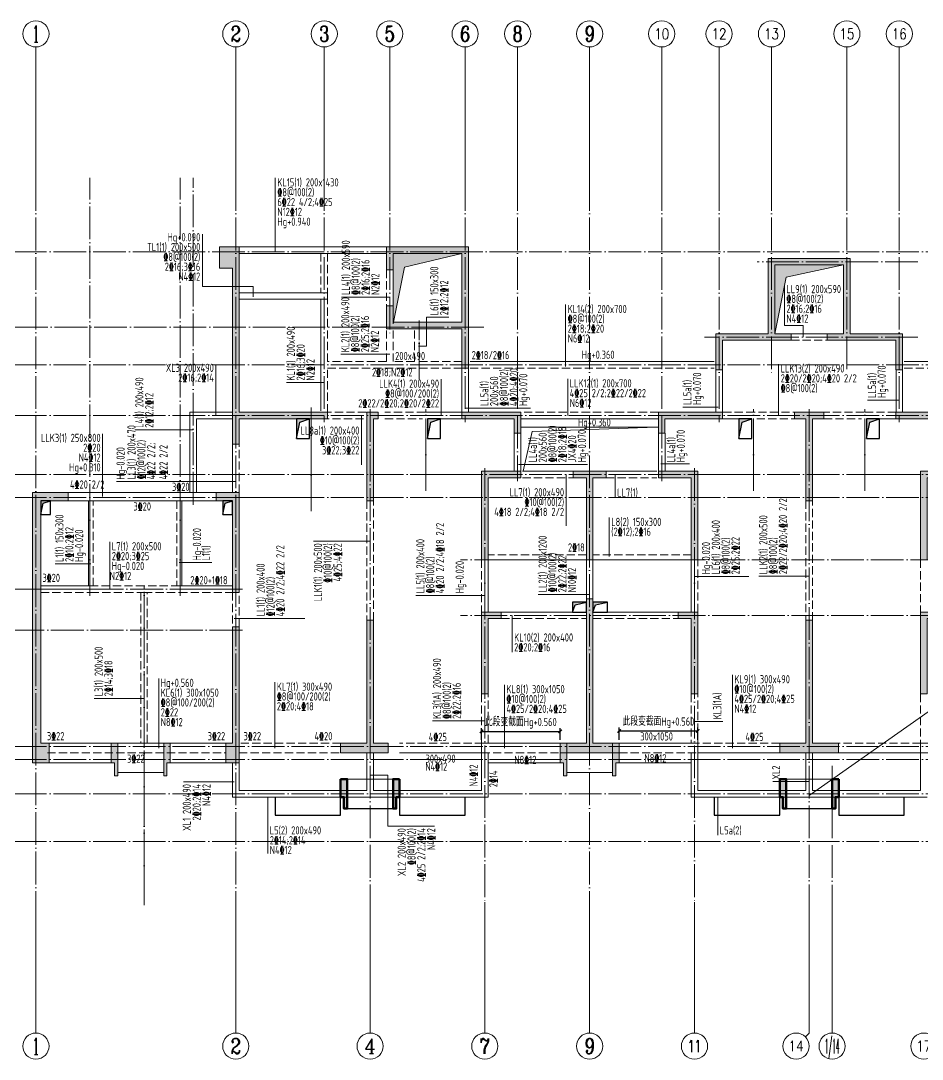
# Model space of a CAD drawing. Extents: x -129922 to 1190196, y -520662 to 139923.
# Drawn here: x 982609 to 1010121, y -324165 to -292457 of the extents above; entities that cross this region are included whole.
import ezdxf
from ezdxf.enums import TextEntityAlignment as Align

# ---------------------------------------------------------------- set-up
doc = ezdxf.new("R2010")
doc.units = 0
doc.header["$LTSCALE"] = 1000
doc.header["$MEASUREMENT"] = 0
doc.linetypes.add('DASH', pattern=[0.35, 0.25, -0.1])
doc.linetypes.add('DOTE', pattern=[2.42, 2, -0.2, 0.02, -0.2])
for name, color, linetype, lineweight in [('A-墙体', 140, 'Continuous', 50), ('A-大样-填充', 8, 'Continuous', 9), ('A-标注-轴号', 3, 'Continuous', 15), ('A-标注-轴号文字', 7, 'Continuous', 15), ('A-轴线-塔楼', 1, 'DOTE', 9), ('A-轴线-塔楼$J4-三层平面图-山2', 1, 'DOTE', 9), ('A-轴线-隔墙', 41, 'DOTE', 9), ('S-基础-DQ', 6, 'Continuous', 20), ('S-墙柱-HATCH', 251, 'Continuous', 9), ('S-墙柱-WALL', 6, 'Continuous', 20), ('S-大样-DIM', 3, 'Continuous', 20), ('S-大样-HATCH', 251, 'Continuous', 9), ('S-大样-实线', 2, 'Continuous', 20), ('S-板-BEAM', 4, 'DASH', 20), ('S-板-BEAM-CON', 2, 'Continuous', 20), ('S-板-文字', 7, 'Continuous', 20), ('S-板-板面填充', 251, 'Continuous', 20), ('S-板-模板线条', 140, 'Continuous', 20), ('S-板-洞口边线', 211, 'Continuous', 20), ('S-梁-垂直原位标注', 140, 'Continuous', 20), ('S-梁-垂直集中标注', 45, 'Continuous', 20), ('S-梁-水平原位标注', 21, 'Continuous', 20), ('S-梁-水平集中标注', 191, 'Continuous', 20)]:
    doc.layers.add(name, color=color, linetype=linetype, lineweight=lineweight)
doc.layers.add('HOLE', color=5, linetype='Continuous')
doc.layers.add('HOLE_HATCH', color=9, linetype='Continuous')
doc.styles.add('_TCH_AXIS', font='COMPLEX.shx', dxfattribs={"bigfont": 'hztxt.shx'})
doc.styles.add('COMPLEX', font='COMPLEX')
doc.styles.add('TSSD_Rein', font='tssdeng.shx', dxfattribs={"width": 0.7, "bigfont": 'hztxt.shx'})
doc.styles.add('TSSD_REIN_T3', font='tssdeng.shx', dxfattribs={"width": 0.7, "bigfont": 'hztxt.shx'})
doc.dimstyles.new('_TCH_ARCH&&100', dxfattribs={"dimtxt": 250, "dimasz": 100, "dimexe": 100, "dimexo": 100, "dimgap": 100, "dimtad": 1, "dimdec": 0, "dimzin": 0, "dimdsep": 46, "dimtxsty": 'TSSD_REIN_T3', "dimblk": 'ARCHTICK', "dimcen": 0.09, "dimclrt": 7, "dimazin": 2, "dimtfac": 1, "dimtdec": 0, "dimtix": 1, "dimtmove": 2, "dimatfit": 3, "dimfxl": 0, "dimtolj": 1, "dimtzin": 0, "dimarcsym": 0})

# ---------------------------------------------------------------- blocks, each defined once
blk = doc.blocks.new('20191023.11405152')
at = {"layer": 'S-大样-HATCH'}
h = blk.add_hatch(color=256, dxfattribs=at)
h.dxf.hatch_style = 1
h.paths.add_polyline_path([(-100, 0), (0, 0), (0, -400), (100, -400), (100, 600), (-100, 600)])
at = {"layer": 'S-大样-实线'}
blk.add_lwpolyline([(-100, 0), (0, 0), (0, -400), (100, -400), (100, 600), (-100, 600)], close=True, dxfattribs=at)
blk = doc.blocks.new('_ArchTick')
at = {"color": 0, "linetype": 'ByBlock', "const_width": 0.4}
blk.add_lwpolyline([(-0.5, -0.5), (0.5, 0.5)], dxfattribs=at)
blk = doc.blocks.new('*D508')
at = {"layer": 'Defpoints', "color": 0, "linetype": 'Continuous', "transparency": 16777216}
for p in [(999071, -314155), (996671, -314513), (999071, -314513)]:
    blk.add_point(p, dxfattribs=at)
at = {"layer": 'S-梁-水平集中标注', "color": 0, "linetype": 'Continuous', "lineweight": -2, "transparency": 16777216}
for p, q in [((996671, -314413), (996671, -314055)), ((996671, -314155), (999071, -314155)), ((999071, -314413), (999071, -314055))]:
    blk.add_line(p, q, dxfattribs=at)
at = {"layer": 'S-梁-水平集中标注', "color": 0, "linetype": 'Continuous', "lineweight": -2, "transparency": 16777216, "xscale": 100, "yscale": 100, "zscale": 100, "rotation": 180}
blk.add_blockref('_ArchTick', (996671, -314155), dxfattribs=at)
at = {"layer": 'S-梁-水平集中标注', "color": 0, "linetype": 'Continuous', "lineweight": -2, "transparency": 16777216, "xscale": 100, "yscale": 100, "zscale": 100}
blk.add_blockref('_ArchTick', (999071, -314155), dxfattribs=at)
at = {"layer": 'S-梁-水平集中标注', "color": 7, "linetype": 'Continuous', "transparency": 16777216, "insert": (997871, -313906), "char_height": 250, "attachment_point": 5, "style": 'TSSD_REIN_T3'}
blk.add_mtext('\\A1;此段变截面Hg+0.560', dxfattribs=at)
blk = doc.blocks.new('*D509')
at = {"layer": 'Defpoints', "color": 0, "linetype": 'Continuous', "transparency": 16777216}
for p in [(1003271, -314141), (1000871, -314513), (1003271, -314513)]:
    blk.add_point(p, dxfattribs=at)
at = {"layer": 'S-梁-水平集中标注', "color": 0, "linetype": 'Continuous', "lineweight": -2, "transparency": 16777216}
for p, q in [((1000871, -314413), (1000871, -314041)), ((1000871, -314141), (1003271, -314141)), ((1003271, -314413), (1003271, -314041))]:
    blk.add_line(p, q, dxfattribs=at)
at = {"layer": 'S-梁-水平集中标注', "color": 0, "linetype": 'Continuous', "lineweight": -2, "transparency": 16777216, "xscale": 100, "yscale": 100, "zscale": 100, "rotation": 180}
blk.add_blockref('_ArchTick', (1000871, -314141), dxfattribs=at)
at = {"layer": 'S-梁-水平集中标注', "color": 0, "linetype": 'Continuous', "lineweight": -2, "transparency": 16777216, "xscale": 100, "yscale": 100, "zscale": 100}
blk.add_blockref('_ArchTick', (1003271, -314141), dxfattribs=at)
at = {"layer": 'S-梁-水平集中标注', "color": 7, "linetype": 'Continuous', "transparency": 16777216, "insert": (1002071, -313892), "char_height": 250, "attachment_point": 5, "style": 'TSSD_REIN_T3'}
blk.add_mtext('\\A1;此段变截面Hg+0.560', dxfattribs=at)
blk = doc.blocks.new('sfdhgfjhgfkjhgkjhgk')
at = {"layer": 'S-板-BEAM'}
for p, q in [((6597491, -1417404), (6597491, -1418604)), ((6597691, -1418704), (6597691, -1417404)), ((6599491, -1417904), (6599491, -1419054)), ((6597691, -1420704), (6597691, -1418704)), ((6599491, -1419754), (6599491, -1420704)), ((6599691, -1420704), (6599691, -1419754)), ((6600341, -1419754), (6600341, -1420704)), ((6600491, -1420704), (6600491, -1419754)), ((6611841, -1420054), (6612941, -1420054)), ((6599491, -1420704), (6597691, -1420704)), ((6600341, -1420704), (6599691, -1420704)), ((6601791, -1420704), (6600491, -1420704)), ((6597691, -1422254), (6597691, -1420904)), ((6597691, -1420904), (6601791, -1420904)), ((6602041, -1420904), (6609491, -1420904)), ((6615291, -1420904), (6621741, -1420904)), ((6598866, -1422254), (6597691, -1422254)), ((6600666, -1422254), (6599441, -1422254)), ((6607791, -1422254), (6603591, -1422254)), ((6610716, -1422254), (6609741, -1422254)), ((6612141, -1422254), (6610716, -1422254)), ((6614066, -1422254), (6612841, -1422254)), ((6615041, -1422254), (6614066, -1422254)), ((6597141, -1422454), (6598866, -1422454)), ((6599441, -1422454), (6600591, -1422454)), ((6610791, -1422454), (6612141, -1422454)), ((6612841, -1422454), (6613991, -1422454)), ((6594991, -1424704), (6594991, -1423224)), ((6603641, -1424254), (6605191, -1424254)), ((6606191, -1424254), (6607741, -1424254)), ((6590541, -1427554), (6590541, -1424954)), ((6593091, -1424954), (6593091, -1427554)), ((6598891, -1424954), (6598891, -1428604)), ((6599091, -1428604), (6599091, -1424954)), ((6612291, -1424954), (6612291, -1428604)), ((6612491, -1428604), (6612491, -1424954)), ((6602391, -1426754), (6602391, -1428354)), ((6605591, -1426604), (6602591, -1426604)), ((6608791, -1426604), (6605791, -1426604)), ((6608991, -1428354), (6608991, -1426754)), ((6615791, -1426754), (6615791, -1428354)), ((6588941, -1427754), (6590466, -1427754)), ((6592091, -1427554), (6590466, -1427554)), ((6590466, -1427754), (6592091, -1427754)), ((6591991, -1427754), (6591991, -1432354)), ((6593166, -1427554), (6592091, -1427554)), ((6592091, -1427754), (6593166, -1427754)), ((6592191, -1432354), (6592191, -1427754)), ((6593166, -1427754), (6594791, -1427754)), ((6594791, -1427754), (6594791, -1428804)), ((6594991, -1428804), (6594991, -1427754)), ((6602991, -1428554), (6605591, -1428554)), ((6605791, -1428554), (6608391, -1428554)), ((6602391, -1430854), (6602391, -1432354)), ((6602591, -1432354), (6602591, -1430854)), ((6608791, -1430854), (6608791, -1432354)), ((6608991, -1432354), (6608991, -1430854)), ((6615791, -1430854), (6615791, -1432354)), ((6598091, -1432354), (6594991, -1432354)), ((6602441, -1432354), (6599891, -1432354)), ((6611841, -1432354), (6608991, -1432354)), ((6615791, -1432354), (6613291, -1432354)), ((6589141, -1432654), (6592091, -1432654)), ((6592091, -1432654), (6594591, -1432654)), ((6594991, -1432654), (6598091, -1432654)), ((6602391, -1432654), (6604791, -1432654)), ((6606591, -1432654), (6608991, -1432654)), ((6615791, -1432654), (6618191, -1432654))]:
    blk.add_line(p, q, dxfattribs=at)
at = {"layer": 'S-板-BEAM-CON'}
for p, q in [((6597606, -1417202), (6595006, -1417202)), ((6599491, -1417204), (6597591, -1417204)), ((6594991, -1417404), (6597591, -1417404)), ((6597591, -1417404), (6599491, -1417404)), ((6599691, -1419054), (6599691, -1417904)), ((6597691, -1418604), (6594991, -1418604)), ((6594991, -1418804), (6597691, -1418804)), ((6597491, -1418804), (6597491, -1422204)), ((6612941, -1419854), (6611841, -1419854)), ((6609491, -1420704), (6602041, -1420704)), ((6621741, -1420704), (6615291, -1420704)), ((6601791, -1420904), (6601791, -1422254)), ((6601991, -1422254), (6601991, -1420904)), ((6609541, -1420954), (6609541, -1422254)), ((6609741, -1422254), (6609741, -1420954)), ((6615041, -1420954), (6615041, -1422254)), ((6615241, -1422254), (6615241, -1420954)), ((6594791, -1422254), (6593491, -1422254)), ((6593491, -1422254), (6593491, -1424704)), ((6601766, -1422254), (6600666, -1422254)), ((6593691, -1422454), (6594791, -1422454)), ((6593691, -1424704), (6593691, -1422454)), ((6600741, -1422454), (6601766, -1422454)), ((6603591, -1422454), (6607791, -1422454)), ((6603591, -1422704), (6607791, -1422704)), ((6609741, -1422454), (6610641, -1422454)), ((6614141, -1422454), (6615041, -1422454)), ((6603391, -1422894), (6603391, -1424054)), ((6603591, -1424054), (6603591, -1422894)), ((6607791, -1422894), (6607791, -1424054)), ((6607991, -1424054), (6607991, -1422894)), ((6594791, -1423224), (6594791, -1424704)), ((6605191, -1424054), (6603641, -1424054)), ((6607741, -1424054), (6606191, -1424054)), ((6590466, -1424704), (6589781, -1424704)), ((6589781, -1424954), (6590466, -1424954)), ((6590391, -1424954), (6590391, -1427554)), ((6593166, -1424704), (6590466, -1424704)), ((6593166, -1424954), (6590466, -1424954)), ((6590466, -1424954), (6593166, -1424954)), ((6593591, -1424704), (6593166, -1424704)), ((6593166, -1424954), (6593591, -1424954)), ((6593241, -1427554), (6593241, -1424954)), ((6594291, -1424704), (6593591, -1424704)), ((6593591, -1424954), (6594291, -1424954)), ((6602591, -1426754), (6605591, -1426754)), ((6602591, -1428354), (6602591, -1426754)), ((6605591, -1426754), (6605591, -1427954)), ((6605791, -1426754), (6608791, -1426754)), ((6605791, -1426754), (6605791, -1427954)), ((6608791, -1426754), (6608791, -1428354)), ((6590466, -1427554), (6588941, -1427554)), ((6594791, -1427554), (6593166, -1427554)), ((6605591, -1428354), (6602991, -1428354)), ((6608391, -1428354), (6605791, -1428354)), ((6592091, -1432354), (6589141, -1432354)), ((6594591, -1432354), (6592091, -1432354)), ((6604791, -1432354), (6602391, -1432354)), ((6602391, -1432354), (6602391, -1433804)), ((6608991, -1432354), (6606591, -1432354)), ((6608991, -1433804), (6608991, -1432354)), ((6618191, -1432354), (6615791, -1432354)), ((6615791, -1432354), (6615791, -1433804)), ((6598891, -1432654), (6598891, -1433804)), ((6599091, -1433804), (6599091, -1432654)), ((6599891, -1432654), (6602391, -1432654)), ((6602591, -1434004), (6602591, -1432654)), ((6608791, -1432654), (6608791, -1434004)), ((6608991, -1432654), (6611841, -1432654)), ((6612291, -1432654), (6612291, -1433804)), ((6612491, -1433804), (6612491, -1432654)), ((6613291, -1432654), (6615791, -1432654)), ((6594791, -1432954), (6594791, -1434004)), ((6594991, -1433804), (6594991, -1432954)), ((6598891, -1433804), (6594991, -1433804)), ((6602391, -1433804), (6599091, -1433804)), ((6612291, -1433804), (6608991, -1433804)), ((6615791, -1433804), (6612491, -1433804)), ((6594791, -1434004), (6598991, -1434004)), ((6598991, -1434004), (6602591, -1434004)), ((6608791, -1434004), (6612391, -1434004)), ((6612391, -1434004), (6615991, -1434004))]:
    blk.add_line(p, q, dxfattribs=at)
at = {"layer": 'S-板-模板线条', "lineweight": -3}
for p, q in [((6596091, -1434004), (6596091, -1434554)), ((6598091, -1434554), (6598091, -1433954)), ((6599891, -1433954), (6599891, -1434554)), ((6601891, -1434554), (6601891, -1434004)), ((6609491, -1434004), (6609491, -1434554)), ((6611491, -1434554), (6611491, -1434004)), ((6613291, -1434004), (6613291, -1434554)), ((6615291, -1434554), (6615291, -1434004)), ((6598291, -1434354), (6599691, -1434354)), ((6611691, -1434354), (6613091, -1434354)), ((6596091, -1434554), (6598091, -1434554)), ((6599891, -1434554), (6601891, -1434554)), ((6609491, -1434554), (6611491, -1434554)), ((6613291, -1434554), (6615291, -1434554))]:
    blk.add_line(p, q, dxfattribs=at)
at = {"layer": 'S-板-模板线条', "ltscale": 0.5}
for points in [[(6588691, -1432954), (6591191, -1432954), (6591191, -1433354), (6591291, -1433354), (6591291, -1433254), (6592691, -1433254), (6592691, -1433354), (6592791, -1433354), (6592791, -1432954), (6594791, -1432954), (6594791, -1434004), (6598091, -1434004), (6598091, -1433454), (6599891, -1433454), (6599891, -1434004), (6602591, -1434004), (6602591, -1432954), (6604891, -1432954), (6604891, -1433354), (6604991, -1433354), (6604991, -1433254), (6606391, -1433254), (6606391, -1433354), (6606491, -1433354), (6606491, -1432954), (6608791, -1432954), (6608791, -1434004), (6611491, -1434004), (6611491, -1433454), (6612391, -1433454)], [(6615991, -1434004), (6613291, -1434004), (6613291, -1433454), (6612391, -1433454)]]:
    blk.add_lwpolyline(points, dxfattribs=at)
blk = doc.blocks.new('safdjhfgjhgfkjhgk')
at = {"layer": 'S-梁-水平集中标注'}
blk.add_line((6921835, -1434004), (6921835, -1435166), dxfattribs=at)
at = {"layer": 'S-梁-水平集中标注', "linetype": 'Continuous', "style": 'TSSD_Rein', "width": 0.7}
blk.add_text('L5a(2)', height=250, dxfattribs=at).set_placement((6921898, -1435143))
blk = doc.blocks.new('_AXISO')
blk.add_circle((0, 0), 0.5)
at = {"layer": 'S-板-文字', "style": 'COMPLEX', "width": 1.041667}
blk.add_attdef('A', text='', height=0.56, dxfattribs=at).set_placement((-0.25, -0.28), (0.25, -0.28), align=Align.FIT)
blk = doc.blocks.new('ZHOUWANG3')
at = {"layer": 'A-标注-轴号'}
for p, q in [((88652, 248942), (88652, 252942)), ((94752, 248942), (94752, 252942)), ((97452, 248942), (97452, 252942)), ((99452, 248942), (99452, 252942)), ((101752, 248942), (101752, 252942)), ((103352, 248942), (103352, 252942)), ((105552, 248942), (105552, 252942)), ((107752, 248942), (107752, 252942)), ((109502, 248942), (109502, 252942)), ((111102, 248942), (111102, 252942)), ((113402, 248942), (113402, 252942)), ((115002, 248942), (115002, 252942)), ((88652, 226834), (88652, 222834)), ((94752, 226834), (94752, 222834)), ((98852, 226834), (98852, 222834)), ((102352, 226834), (102352, 222834)), ((105552, 226834), (105552, 222834)), ((108752, 226834), (108752, 222834)), ((112252, 226834), (112252, 222834)), ((112952, 226834), (112952, 222834)), ((112135, 222716), (112252, 222834))]:
    blk.add_line(p, q, dxfattribs=at)
at = {"layer": 'A-轴线-塔楼', "linetype": 'DOTE', "ltscale": 0.5}
for p, q in [((88652, 248942), (88652, 226834)), ((94752, 248942), (94752, 226834)), ((97452, 248942), (97452, 241486)), ((99452, 248942), (99452, 244136)), ((101752, 248942), (101752, 241486)), ((103352, 248942), (103352, 239686)), ((105552, 248942), (105552, 226834)), ((107752, 248942), (107752, 239686)), ((109502, 248942), (109502, 241486)), ((111102, 248942), (111102, 242986)), ((113402, 248942), (113402, 243076)), ((115002, 248942), (115002, 241486)), ((139798, 246686), (85362, 246686)), ((115570, 246386), (110660, 246386)), ((102322, 244386), (85362, 244386)), ((115570, 244086), (109062, 244086)), ((139798, 243236), (85362, 243236)), ((139798, 241686), (85362, 241686)), ((98852, 241886), (98852, 226834)), ((112252, 241886), (112252, 226834)), ((102352, 240086), (102352, 226834)), ((108752, 240086), (108752, 226834)), ((139798, 239886), (85362, 239886)), ((139798, 239186), (85362, 239186)), ((122394, 235586), (101608, 235586)), ((139798, 231586), (85362, 231586)), ((112952, 230993), (112952, 226834)), ((139798, 228686), (85362, 228686))]:
    blk.add_line(p, q, dxfattribs=at)
at = {"layer": 'A-轴线-隔墙', "ltscale": 0.5}
for p, q in [((90302, 236186), (90302, 248942)), ((93052, 236186), (93052, 248942)), ((93452, 238966), (93452, 248942)), ((100352, 242784), (100352, 244586)), ((97052, 238770), (97052, 241936)), ((100552, 239386), (100552, 241886)), ((110552, 239386), (110552, 241886)), ((113952, 239386), (113952, 241886)), ((122394, 237286), (101608, 237286)), ((94952, 236386), (85362, 236386)), ((91952, 226834), (91952, 236486)), ((94952, 235136), (85362, 235136)), ((139798, 231186), (85362, 231186)), ((139798, 230136), (85362, 230136))]:
    blk.add_line(p, q, dxfattribs=at)
at = {"layer": 'A-标注-轴号'}
ref = blk.add_blockref('_AXISO', (88652, 253342), dxfattribs=dict(at, xscale=800, yscale=800, zscale=800))
ref.add_attrib('A', '1', dxfattribs={"layer": 'A-标注-轴号文字', "height": 515, "style": '_TCH_AXIS'}).set_placement((88542, 253085), (88762, 253085), align=Align.FIT)
ref = blk.add_blockref('_AXISO', (94752, 253342), dxfattribs=dict(at, xscale=800, yscale=800, zscale=800))
ref.add_attrib('A', '2', dxfattribs={"layer": 'A-标注-轴号文字', "height": 466, "style": '_TCH_AXIS'}).set_placement((94597, 253109), (94907, 253109), align=Align.FIT)
ref = blk.add_blockref('_AXISO', (97452, 253342), dxfattribs=dict(at, xscale=800, yscale=800, zscale=800))
ref.add_attrib('A', '3', dxfattribs={"layer": 'A-标注-轴号文字', "height": 466, "style": '_TCH_AXIS'}).set_placement((97297, 253109), (97607, 253109), align=Align.FIT)
ref = blk.add_blockref('_AXISO', (99452, 253342), dxfattribs=dict(at, xscale=800, yscale=800, zscale=800))
ref.add_attrib('A', '5', dxfattribs={"layer": 'A-标注-轴号文字', "height": 466, "style": '_TCH_AXIS'}).set_placement((99297, 253109), (99607, 253109), align=Align.FIT)
ref = blk.add_blockref('_AXISO', (101752, 253342), dxfattribs=dict(at, xscale=800, yscale=800, zscale=800))
ref.add_attrib('A', '6', dxfattribs={"layer": 'A-标注-轴号文字', "height": 466, "style": '_TCH_AXIS'}).set_placement((101597, 253109), (101907, 253109), align=Align.FIT)
ref = blk.add_blockref('_AXISO', (103352, 253342), dxfattribs=dict(at, xscale=800, yscale=800, zscale=800))
ref.add_attrib('A', '8', dxfattribs={"layer": 'A-标注-轴号文字', "height": 466, "style": '_TCH_AXIS'}).set_placement((103197, 253109), (103507, 253109), align=Align.FIT)
ref = blk.add_blockref('_AXISO', (105552, 253342), dxfattribs=dict(at, xscale=800, yscale=800, zscale=800))
ref.add_attrib('A', '9', dxfattribs={"layer": 'A-标注-轴号文字', "height": 466, "style": '_TCH_AXIS'}).set_placement((105397, 253109), (105707, 253109), align=Align.FIT)
ref = blk.add_blockref('_AXISO', (107752, 253342), dxfattribs=dict(at, xscale=800, yscale=800, zscale=800))
ref.add_attrib('A', '10', dxfattribs={"layer": 'A-标注-轴号文字', "height": 328.4, "style": '_TCH_AXIS'}).set_placement((107525, 253178), (107979, 253178), align=Align.FIT)
ref = blk.add_blockref('_AXISO', (109502, 253342), dxfattribs=dict(at, xscale=800, yscale=800, zscale=800))
ref.add_attrib('A', '12', dxfattribs={"layer": 'A-标注-轴号文字', "height": 328.4, "style": '_TCH_AXIS'}).set_placement((109275, 253178), (109729, 253178), align=Align.FIT)
ref = blk.add_blockref('_AXISO', (111102, 253342), dxfattribs=dict(at, xscale=800, yscale=800, zscale=800))
ref.add_attrib('A', '13', dxfattribs={"layer": 'A-标注-轴号文字', "height": 328.4, "style": '_TCH_AXIS'}).set_placement((110875, 253178), (111329, 253178), align=Align.FIT)
ref = blk.add_blockref('_AXISO', (113402, 253342), dxfattribs=dict(at, xscale=800, yscale=800, zscale=800))
ref.add_attrib('A', '15', dxfattribs={"layer": 'A-标注-轴号文字', "height": 328.4, "style": '_TCH_AXIS'}).set_placement((113175, 253178), (113629, 253178), align=Align.FIT)
ref = blk.add_blockref('_AXISO', (115002, 253342), dxfattribs=dict(at, xscale=800, yscale=800, zscale=800))
ref.add_attrib('A', '16', dxfattribs={"layer": 'A-标注-轴号文字', "height": 328.4, "style": '_TCH_AXIS'}).set_placement((114775, 253178), (115229, 253178), align=Align.FIT)
ref = blk.add_blockref('_AXISO', (88652, 222434), dxfattribs=dict(at, xscale=800, yscale=800, zscale=800))
ref.add_attrib('A', '1', dxfattribs={"layer": 'A-标注-轴号文字', "height": 515, "style": '_TCH_AXIS'}).set_placement((88542, 222176), (88762, 222176), align=Align.FIT)
ref = blk.add_blockref('_AXISO', (94752, 222434), dxfattribs=dict(at, xscale=800, yscale=800, zscale=800))
ref.add_attrib('A', '2', dxfattribs={"layer": 'A-标注-轴号文字', "height": 466, "style": '_TCH_AXIS'}).set_placement((94597, 222201), (94907, 222201), align=Align.FIT)
ref = blk.add_blockref('_AXISO', (98852, 222434), dxfattribs=dict(at, xscale=800, yscale=800, zscale=800))
ref.add_attrib('A', '4', dxfattribs={"layer": 'A-标注-轴号文字', "height": 445, "style": '_TCH_AXIS'}).set_placement((98682, 222211), (99022, 222211), align=Align.FIT)
ref = blk.add_blockref('_AXISO', (102352, 222434), dxfattribs=dict(at, xscale=800, yscale=800, zscale=800))
ref.add_attrib('A', '7', dxfattribs={"layer": 'A-标注-轴号文字', "height": 466, "style": '_TCH_AXIS'}).set_placement((102197, 222201), (102507, 222201), align=Align.FIT)
ref = blk.add_blockref('_AXISO', (105552, 222434), dxfattribs=dict(at, xscale=800, yscale=800, zscale=800))
ref.add_attrib('A', '9', dxfattribs={"layer": 'A-标注-轴号文字', "height": 466, "style": '_TCH_AXIS'}).set_placement((105397, 222201), (105707, 222201), align=Align.FIT)
ref = blk.add_blockref('_AXISO', (108752, 222434), dxfattribs=dict(at, xscale=800, yscale=800, zscale=800))
ref.add_attrib('A', '11', dxfattribs={"layer": 'A-标注-轴号文字', "height": 368.8, "style": '_TCH_AXIS'}).set_placement((108541, 222249), (108963, 222249), align=Align.FIT)
ref = blk.add_blockref('_AXISO', (111852, 222434), dxfattribs=dict(at, xscale=800, yscale=800, zscale=800))
ref.add_attrib('A', '14', dxfattribs={"layer": 'A-标注-轴号文字', "height": 314.1, "style": '_TCH_AXIS'}).set_placement((111620, 222277), (112084, 222277), align=Align.FIT)
ref = blk.add_blockref('_AXISO', (112952, 222434), dxfattribs=dict(at, xscale=800, yscale=800, zscale=800))
ref.add_attrib('A', '1/14', dxfattribs={"layer": 'A-标注-轴号文字', "height": 452.5, "style": '_TCH_AXIS', "width": 0.308824}).set_placement((112726, 222207), (113178, 222207), align=Align.FIT)
ref = blk.add_blockref('_AXISO', (115752, 222434), dxfattribs=dict(at, xscale=800, yscale=800, zscale=800))
ref.add_attrib('A', '17', dxfattribs={"layer": 'A-标注-轴号文字', "height": 328.4, "style": '_TCH_AXIS'}).set_placement((115525, 222269), (115979, 222269), align=Align.FIT)
blk = doc.blocks.new('sgjhfgjhgj')
at = {"layer": 'HOLE_HATCH', "ltscale": 0.5}
for points in [[(268519, 605212), (268919, 605212), (268619, 605112), (268519, 604612)], [(272519, 605212), (272919, 605212), (272619, 605112), (272519, 604612)], [(282019, 605212), (282419, 605212), (282119, 605112), (282019, 604612)], [(285919, 605212), (286319, 605212), (286019, 605112), (285919, 604612)], [(260719, 602712), (261019, 602712), (260794, 602637), (260719, 602292)], [(266269, 602712), (266569, 602712), (266344, 602637), (266269, 602292)], [(276948, 599612), (277368, 599612), (277023, 599537), (276948, 599312)], [(277569, 599612), (278014, 599612), (277644, 599537), (277569, 599312)]]:
    blk.add_hatch(color=256, dxfattribs=at).paths.add_polyline_path(points)
at = {"layer": 'HOLE', "ltscale": 0.5}
for points in [[(268519, 604612), (268919, 604612), (268919, 605212), (268519, 605212)], [(272519, 604612), (272919, 604612), (272919, 605212), (272519, 605212)], [(282019, 604612), (282419, 604612), (282419, 605212), (282019, 605212)], [(285919, 604612), (286319, 604612), (286319, 605212), (285919, 605212)], [(260719, 602292), (261019, 602292), (261019, 602712), (260719, 602712)], [(266269, 602292), (266569, 602292), (266569, 602712), (266269, 602712)], [(276948, 599312), (277368, 599312), (277368, 599612), (276948, 599612)], [(277569, 599312), (278014, 599312), (278014, 599612), (277569, 599612)]]:
    blk.add_lwpolyline(points, close=True, dxfattribs=at)
for points in [[(268519, 604612), (268619, 605112), (268919, 605212)], [(272519, 604612), (272619, 605112), (272919, 605212)], [(282019, 604612), (282119, 605112), (282419, 605212)], [(285919, 604612), (286019, 605112), (286319, 605212)], [(260719, 602292), (260794, 602637), (261019, 602712)], [(266269, 602292), (266344, 602637), (266569, 602712)], [(276948, 599312), (277023, 599537), (277368, 599612)], [(277569, 599312), (277644, 599537), (278014, 599612)]]:
    blk.add_lwpolyline(points, dxfattribs=at)
blk = doc.blocks.new('safhgfjhgfj')
at = {"layer": 'S-墙柱-HATCH', "ltscale": 0.2}
h = blk.add_hatch(color=256, dxfattribs=at)
h.paths.add_polyline_path([(6336110, -688648), (6336110, -694018), (6335910, -694018), (6335910, -693248), (6333210, -693248), (6333210, -693048), (6333310, -693048), (6335910, -693048), (6335910, -687998), (6336510, -687998), (6336510, -688648)])
h.paths.add_polyline_path([(6312710, -703448), (6312710, -703148), (6311910, -703148), (6311910, -698748), (6311710, -698748), (6311710, -703148), (6310910, -703148), (6310910, -703448)])
h.paths.add_polyline_path([(6311910, -697548), (6311710, -697548), (6311710, -695048), (6311310, -695048), (6311310, -694848), (6312310, -694848), (6312310, -695048), (6311910, -695048)])
h.paths.add_polyline_path([(6325110, -697548), (6325310, -697548), (6325310, -695048), (6325710, -695048), (6325710, -694848), (6324710, -694848), (6324710, -695048), (6325110, -695048)])
h.paths.add_polyline_path([(6324310, -703448), (6324310, -703148), (6325110, -703148), (6325110, -698748), (6325310, -698748), (6325310, -703148), (6326110, -703148), (6326110, -703448)])
h.paths.add_polyline_path([(6331360, -703448), (6331360, -703148), (6331810, -703148), (6331810, -699398), (6332010, -699398), (6332010, -703148), (6332810, -703148), (6332810, -703448)])
h.paths.add_polyline_path([(6332010, -695748), (6331810, -695748), (6331810, -693248), (6331660, -693248), (6331660, -693048), (6332010, -693048)])
h.paths.add_polyline_path([(6336310, -703148), (6336110, -703148), (6336110, -699598), (6335910, -699598), (6335910, -703748), (6336310, -703748)])
h.paths.add_polyline_path([(6336610, -695748), (6336110, -695748), (6336110, -698548), (6335910, -698548), (6335910, -695498), (6336610, -695498)])
h.paths.add_polyline_path([(6319410, -703448), (6319410, -703148), (6318610, -703148), (6318610, -699398), (6318410, -699398), (6318410, -703148), (6317610, -703148), (6317610, -703448)])
h.paths.add_polyline_path([(6318410, -695748), (6318610, -695748), (6318610, -693248), (6318960, -693248), (6318960, -693048), (6318060, -693048), (6318060, -693248), (6318410, -693248)])
h.paths.add_polyline_path([(6307910, -693048), (6307910, -693248), (6309510, -693248), (6309510, -693688), (6309710, -693688), (6309710, -693048)])
h.paths.add_polyline_path([(6314110, -693248), (6315860, -693248), (6315860, -693048), (6313910, -693048), (6313910, -693688), (6314110, -693688)])
h.paths.add_polyline_path([(6322910, -693248), (6321160, -693248), (6321160, -693048), (6323110, -693048), (6323110, -693688), (6322910, -693688)])
h.paths.add_polyline_path([(6329135, -693048), (6329135, -693248), (6327510, -693248), (6327510, -693688), (6327310, -693688), (6327310, -693048)])
h.paths.add_polyline_path([(6321360, -691748), (6321360, -690648), (6319760, -690648), (6319760, -688348), (6317260, -688348), (6317260, -690648), (6315660, -690648), (6315660, -691748), (6315860, -691748), (6315860, -690848), (6317960, -690848), (6317960, -690648), (6317460, -690648), (6317460, -688548), (6319560, -688548), (6319560, -690648), (6319060, -690648), (6319060, -690848), (6321160, -690848), (6321160, -691748)])
h.paths.add_polyline_path([(6307910, -690498), (6307910, -691698), (6308110, -691698), (6308110, -687998), (6305610, -687998), (6305610, -688698), (6305810, -688698), (6305810, -688198), (6307910, -688198), (6307910, -690298), (6305810, -690298), (6305810, -689798), (6305610, -689798), (6305610, -690498)])
h.paths.add_polyline_path([(6300910, -688648), (6300910, -694018), (6301110, -694018), (6301110, -693248), (6303810, -693248), (6303810, -693048), (6303710, -693048), (6301110, -693048), (6301110, -687998), (6300510, -687998), (6300510, -688648)])
h.paths.add_polyline_path([(6313910, -695048), (6314910, -695048), (6314910, -697548), (6315110, -697548), (6315110, -694848), (6313910, -694848)])
h.paths.add_polyline_path([(6300410, -695748), (6300910, -695748), (6300910, -698548), (6301110, -698548), (6301110, -695498), (6300410, -695498)])
h.paths.add_polyline_path([(6295310, -703148), (6295060, -703148), (6295060, -695748), (6295900, -695748), (6295900, -695498), (6294810, -695498), (6294810, -703748), (6295310, -703748)])
h.paths.add_polyline_path([(6305660, -703448), (6305660, -703148), (6305210, -703148), (6305210, -699398), (6305010, -699398), (6305010, -703148), (6304210, -703148), (6304210, -703448)])
h.paths.add_polyline_path([(6315110, -701648), (6315110, -699148), (6314510, -699148), (6314510, -699348), (6314910, -699348), (6314910, -701648)])
h.paths.add_polyline_path([(6308710, -699348), (6309110, -699348), (6309110, -699148), (6308510, -699148), (6308510, -701648), (6308710, -701648)])
h.paths.add_polyline_path([(6308710, -695048), (6309710, -695048), (6309710, -694848), (6308510, -694848), (6308510, -697548), (6308710, -697548)])
h.paths.add_polyline_path([(6305010, -695748), (6305210, -695748), (6305210, -693248), (6305360, -693248), (6305360, -693048), (6305010, -693048)])
h.paths.add_polyline_path([(6328110, -690798), (6330810, -690798), (6330810, -690148), (6330610, -690148), (6330610, -690598), (6328110, -690598), (6328110, -688598), (6330610, -688598), (6330610, -689048), (6330810, -689048), (6330810, -687998), (6330310, -687998), (6330310, -688398), (6327910, -688398), (6327910, -691698), (6328110, -691698)])
h.paths.add_polyline_path([(6323110, -695048), (6322110, -695048), (6322110, -697548), (6321910, -697548), (6321910, -694848), (6323110, -694848)])
h.paths.add_polyline_path([(6341710, -703148), (6341960, -703148), (6341960, -695748), (6341120, -695748), (6341120, -695498), (6342210, -695498), (6342210, -703748), (6341710, -703748)])
h.paths.add_polyline_path([(6321910, -701648), (6321910, -699148), (6322510, -699148), (6322510, -699348), (6322110, -699348), (6322110, -701648)])
h.paths.add_polyline_path([(6328310, -699348), (6327910, -699348), (6327910, -699148), (6328510, -699148), (6328510, -701648), (6328310, -701648)])
h.paths.add_polyline_path([(6328310, -695048), (6327310, -695048), (6327310, -694848), (6328510, -694848), (6328510, -697548), (6328310, -697548)])
h.paths.add_polyline_path([(6300710, -703148), (6300910, -703148), (6300910, -699598), (6301110, -699598), (6301110, -703748), (6300710, -703748)])
at = {"layer": 'S-墙柱-WALL'}
for points in [[(6300910, -688648), (6300910, -694018), (6301110, -694018), (6301110, -693248), (6303810, -693248), (6303810, -693048), (6303710, -693048), (6303710, -693048), (6301110, -693048), (6301110, -687998), (6300510, -687998), (6300510, -688648)], [(6307910, -690498), (6307910, -691698), (6308110, -691698), (6308110, -687998), (6305610, -687998), (6305610, -688698), (6305810, -688698), (6305810, -688198), (6307910, -688198), (6307910, -690298), (6305810, -690298), (6305810, -689798), (6305610, -689798), (6305610, -690498)], [(6321360, -691748), (6321360, -690648), (6319760, -690648), (6319760, -688348), (6317260, -688348), (6317260, -690648), (6315660, -690648), (6315660, -691748), (6315860, -691748), (6315860, -690848), (6317960, -690848), (6317960, -690648), (6317460, -690648), (6317460, -688548), (6319560, -688548), (6319560, -690648), (6319060, -690648), (6319060, -690848), (6321160, -690848), (6321160, -691748)], [(6305010, -695748), (6305210, -695748), (6305210, -693248), (6305360, -693248), (6305360, -693048), (6305010, -693048)], [(6307910, -693048), (6307910, -693248), (6309510, -693248), (6309510, -693688), (6309710, -693688), (6309710, -693048)], [(6314110, -693248), (6315860, -693248), (6315860, -693048), (6313910, -693048), (6313910, -693688), (6314110, -693688)], [(6318410, -695748), (6318610, -695748), (6318610, -693248), (6318960, -693248), (6318960, -693048), (6318060, -693048), (6318060, -693248), (6318410, -693248)], [(6322910, -693248), (6321160, -693248), (6321160, -693048), (6323110, -693048), (6323110, -693688), (6322910, -693688)], [(6308710, -695048), (6309710, -695048), (6309710, -694848), (6308510, -694848), (6308510, -697548), (6308710, -697548)], [(6311910, -697548), (6311710, -697548), (6311710, -695048), (6311310, -695048), (6311310, -694848), (6312310, -694848), (6312310, -695048), (6311910, -695048)], [(6313910, -695048), (6314910, -695048), (6314910, -697548), (6315110, -697548), (6315110, -694848), (6313910, -694848)], [(6323110, -695048), (6322110, -695048), (6322110, -697548), (6321910, -697548), (6321910, -694848), (6323110, -694848)], [(6295310, -703148), (6295060, -703148), (6295060, -695748), (6295900, -695748), (6295900, -695498), (6294810, -695498), (6294810, -703748), (6295310, -703748)], [(6300410, -695748), (6300910, -695748), (6300910, -698548), (6301110, -698548), (6301110, -695498), (6300410, -695498)], [(6312710, -703448), (6312710, -703148), (6311910, -703148), (6311910, -698748), (6311710, -698748), (6311710, -703148), (6310910, -703148), (6310910, -703448)], [(6308710, -699348), (6309110, -699348), (6309110, -699148), (6308510, -699148), (6308510, -701648), (6308710, -701648)], [(6315110, -701648), (6315110, -699148), (6314510, -699148), (6314510, -699348), (6314910, -699348), (6314910, -701648)], [(6321910, -701648), (6321910, -699148), (6322510, -699148), (6322510, -699348), (6322110, -699348), (6322110, -701648)], [(6305660, -703448), (6305660, -703148), (6305210, -703148), (6305210, -699398), (6305010, -699398), (6305010, -703148), (6304210, -703148), (6304210, -703448)], [(6319410, -703448), (6319410, -703148), (6318610, -703148), (6318610, -699398), (6318410, -699398), (6318410, -703148), (6317610, -703148), (6317610, -703448)], [(6300710, -703148), (6300910, -703148), (6300910, -699598), (6301110, -699598), (6301110, -703748), (6300710, -703748)]]:
    blk.add_lwpolyline(points, close=True, dxfattribs=at)

msp = doc.modelspace()

# ---------------------------------------------------------------- hatches: boundary and pattern name
at = {"layer": 'A-大样-填充', "ltscale": 0.5}
h = msp.add_hatch(color=256, dxfattribs=at)
h.dxf.hatch_style = 1
h.paths.add_polyline_path([(992370.7, -315612.6), (992570.7, -315612.6), (992570.7, -316512.6), (992470.7, -316512.6), (992470.7, -316162.6), (992370.7, -316162.6)])
h = msp.add_hatch(color=256, dxfattribs=at)
h.dxf.hatch_style = 1
h.paths.add_polyline_path([(994170.7, -315612.6), (993970.7, -315612.6), (993970.7, -316512.6), (994070.7, -316512.6), (994070.7, -316162.6), (994170.7, -316162.6)])
h = msp.add_hatch(color=256, dxfattribs=at)
h.dxf.hatch_style = 1
h.paths.add_polyline_path([(1005770.7, -315612.6), (1005970.7, -315612.6), (1005970.7, -316512.6), (1005870.7, -316512.6), (1005870.7, -316162.6), (1005770.7, -316162.6)])
h = msp.add_hatch(color=256, dxfattribs=at)
h.dxf.hatch_style = 1
h.paths.add_polyline_path([(1007570.7, -315612.6), (1007370.7, -315612.6), (1007370.7, -316512.6), (1007470.7, -316512.6), (1007470.7, -316162.6), (1007570.7, -316162.6)])
at = {"layer": 'S-板-板面填充'}
h = msp.add_hatch(color=256, dxfattribs=at)
h.dxf.hatch_style = 1
h.paths.add_polyline_path([(996070.7, -299562.6), (993970.7, -299562.6), (993970.7, -301712.6), (994316.1, -299983.1)])
h = msp.add_hatch(color=256, dxfattribs=at)
h.dxf.hatch_style = 1
h.paths.add_polyline_path([(1007720.7, -299912.6), (1005620.7, -299912.6), (1005620.7, -302012.6), (1005966.1, -300283.1)])

# ---------------------------------------------------------------- linework, layer by layer
at = {"layer": 'A-墙体'}
for points in [[(992370.7, -315612.6), (992570.7, -315612.6), (992570.7, -316512.6), (992470.7, -316512.6), (992470.7, -316162.6), (992370.7, -316162.6), (992370.7, -315612.6)], [(994170.7, -315612.6), (993970.7, -315612.6), (993970.7, -316512.6), (994070.7, -316512.6), (994070.7, -316162.6), (994170.7, -316162.6), (994170.7, -315612.6)], [(1005770.7, -315612.6), (1005970.7, -315612.6), (1005970.7, -316512.6), (1005870.7, -316512.6), (1005870.7, -316162.6), (1005770.7, -316162.6), (1005770.7, -315612.6)], [(1007570.7, -315612.6), (1007370.7, -315612.6), (1007370.7, -316512.6), (1007470.7, -316512.6), (1007470.7, -316162.6), (1007570.7, -316162.6), (1007570.7, -315612.6)]]:
    msp.add_lwpolyline(points, dxfattribs=at)
at = {"layer": 'A-轴线-塔楼$J4-三层平面图-山2'}
msp.add_lwpolyline([(986370.7, -319465.4), (986370.7, -309712.6)], dxfattribs=at)
at = {"layer": 'S-基础-DQ', "ltscale": 0.5}
for points in [[(989270.7, -307012.6), (991470.7, -307012.6), (991470.7, -304612.6)], [(994970.7, -304612.6), (994970.7, -306312.6), (996670.7, -306312.6)], [(1003270.7, -306312.6), (1004970.7, -306312.6), (1004970.7, -304612.6)], [(1010070.7, -306312.6), (1008370.7, -306312.6), (1008370.7, -304612.6)], [(983220.7, -309812.6), (984720.7, -309812.6), (984720.7, -307112.6)], [(988970.7, -309812.6), (987470.7, -309812.6), (987470.7, -307112.6)], [(996770.7, -310512.6), (996770.7, -308912.6)], [(1003170.7, -310512.6), (1003170.7, -308912.6)]]:
    msp.add_lwpolyline(points, dxfattribs=at)
at = {"layer": 'S-板-洞口边线'}
for points in [[(996070.7, -299562.6), (993970.7, -299562.6), (993970.7, -301712.6), (994316.1, -299983.1)], [(1007720.7, -299912.6), (1005620.7, -299912.6), (1005620.7, -302012.6), (1005966.1, -300283.1)]]:
    msp.add_lwpolyline(points, close=True, dxfattribs=at)
msp.add_lwpolyline([(997938.9, -306212.6), (998221.2, -304997.9), (1002020.7, -304862.6)], dxfattribs=at)
at = {"layer": 'S-梁-垂直原位标注'}
msp.add_lwpolyline([(1006670.7, -316112.6), (1030270.7, -299512.6)], dxfattribs=at)
at = {"layer": 'S-梁-垂直集中标注'}
for p, q in [((993870.7, -300892.4), (992394.2, -300892.4)), ((994989.5, -301511.9), (995673.2, -301511.9)), ((994989.5, -302388.8), (994989.5, -301511.9)), ((994745.7, -302388.8), (994989.5, -302388.8)), ((993870.7, -302639.2), (992378.5, -302639.2)), ((991870.7, -303503.6), (990715.6, -303503.6)), ((1009420.7, -304037.3), (1008450.8, -304037.3)), ((996195.7, -304285.5), (998163, -304285.5)), ((1003895.7, -304251.9), (1002815.9, -304251.9)), ((987870.7, -304947.4), (986093.7, -304947.4)), ((997795.7, -306003.1), (999908, -306003.1)), ((1002145.7, -305988.8), (1003013.4, -305988.8)), ((985529.8, -306523), (989170.7, -306523)), ((993270.7, -308347.9), (991543.2, -308347.9)), ((984745.7, -309042.4), (983653.9, -309042.4)), ((987445.7, -308998.9), (988436.1, -308998.9)), ((1003170.7, -309423.2), (1004826.8, -309423.2)), ((1006670.7, -309417.1), (1005134.4, -309417.1)), ((996770.7, -310001.1), (994669.4, -310001.1)), ((999970.7, -309971.7), (998399.4, -309971.7)), ((989120.7, -310706.1), (991282.2, -310706.1)), ((986370.7, -313146.2), (984849.7, -313146.2)), ((996770.7, -313836.6), (995176, -313836.6)), ((1003170.7, -313848.3), (1004036.7, -313848.3)), ((993270.7, -315488.8), (993810.4, -315488.8)), ((993810.4, -315488.8), (993810.4, -317046.7)), ((989120.7, -315700.3), (987579.7, -315700.3)), ((1006670.7, -315689.2), (1005563.3, -315689.2)), ((993810.4, -317046.7), (995239.4, -317046.7))]:
    msp.add_line(p, q, dxfattribs=at)
at = {"layer": 'S-梁-水平集中标注'}
for p, q in [((990377.7, -299487.6), (990377.7, -297256.6)), ((988150.4, -300569.8), (988150.4, -298969.9)), ((989698, -300569.8), (988150.4, -300569.8)), ((989698, -300887.6), (989698, -300569.8)), ((1005913.8, -301757.8), (1005913.8, -300524.5)), ((999238.5, -303012.6), (999238.5, -301122)), ((1006484.8, -301757.8), (1005913.8, -301757.8)), ((1006484.8, -302112.6), (1006484.8, -301757.8)), ((988564.1, -304512.6), (988564.1, -302958)), ((1005738.9, -304512.6), (1005738.9, -302938.9)), ((995437.9, -304512.6), (995437.9, -303401.9)), ((999300.1, -304512.6), (999300.1, -303390.8)), ((993006.8, -304512.6), (993006.8, -306013.4)), ((985108.1, -306987.6), (985108.1, -305067.6)), ((999254.1, -306312.6), (999254.1, -307877.3)), ((1000748.3, -306312.6), (1000748.3, -307010.8)), ((1000566.8, -308812.6), (1000566.8, -307623.2)), ((985324.6, -309812.6), (985324.6, -308367.3)), ((997605.1, -310612.6), (997605.1, -311731.3)), ((986818.2, -314662.6), (986818.2, -312536.9)), ((1004326.2, -314662.6), (1004326.2, -312427.1)), ((990361.8, -314662.6), (990361.8, -312653.8)), ((997368.9, -314662.6), (997368.9, -312730.7)), ((990145.5, -316162.6), (990145.5, -317882.5))]:
    msp.add_line(p, q, dxfattribs=at)

# ---------------------------------------------------------------- block references
for name, p in [('ZHOUWANG3', (894418.8, -546199)), ('sgjhfgjhgj', (722502.1, -909824.7))]:
    msp.add_blockref(name, p)
at = {"layer": 'S-墙柱-HATCH'}
msp.add_blockref('safhgfjhgfj', (-5311839.7, 388635.8), dxfattribs=at)
at = {"layer": 'S-大样-DIM'}
msp.add_blockref('sfdhgfjhgfkjhgkjhgk', (-5605719.9, 1117841.6), dxfattribs=at)
at = {"layer": 'S-大样-实线'}
for p in [(985470.7, -315112.6), (999170.7, -315112.6)]:
    msp.add_blockref('20191023.11405152', p, dxfattribs=at)
at = {"layer": 'S-大样-实线', "xscale": -1}
for p in [(987070.7, -315112.6), (1000770.7, -315112.6)]:
    msp.add_blockref('20191023.11405152', p, dxfattribs=at)
at = {"layer": 'S-板-模板线条'}
msp.add_blockref('safdjhfgjhgfkjhgk', (-5917954.4, 1117841.6), dxfattribs=at)

# ---------------------------------------------------------------- texts
at = {"layer": 'S-梁-垂直原位标注', "linetype": 'Continuous', "style": 'TSSD_Rein', "width": 0.7}
for s, p in [('N4\x8412', (996552.1, -315836.9)), ('2\x8414', (997158.1, -315861.3))]:
    msp.add_text(s, height=250, rotation=90, dxfattribs=at).set_placement(p)
at = {"layer": 'S-梁-垂直集中标注', "linetype": 'Continuous', "style": 'TSSD_Rein', "width": 0.7}
for s, p in [('LL4(1) 200x590', (992653.8, -300829.9)), ('\x848@100(2)', (992953.8, -300829.9)), ('2\x8416;2\x8416', (993253.8, -300829.9)), ('N2\x8412', (993553.8, -300829.9)), ('L6(1) 150x300', (995354, -301449.4)), ('2\x8412;2\x8412', (995654, -301449.4)), ('KL2(1) 200x490', (992638.2, -302576.7)), ('\x848@100(2)', (992938.2, -302576.7)), ('2\x8425;2\x8416', (993238.2, -302576.7)), ('KL1(1) 200x490', (990975.2, -303441.1)), ('N2\x8412', (993538.2, -302576.7)), ('2\x8416;3\x8420', (991275.2, -303441.1)), ('N2\x8412', (991575.2, -303441.1)), ('Hg+0.070', (1009010.4, -303974.8)), ('200x560', (997180, -304223)), ('\x848@100(2)', (997480, -304223)), ('4\x8420;4\x8420', (997780, -304223)), ('Hg+0.070', (998068.7, -304223)), ('Hg+0.070', (1003375.5, -304189.4)), ('LL5a(1)', (1008710.4, -303974.8)), ('L4(1) 200x490', (986353.3, -304884.9)), ('LL5a(1)', (996880, -304223)), ('LL5a(1)', (1003075.5, -304189.4)), ('2\x8412;2\x8412', (986653.3, -304884.9)), ('LL3(1) 200x470', (986112.9, -306460.5)), ('LL4a(1)', (1002582.7, -305938.8)), ('Hg+0.070', (1002877.8, -305938.8)), ('\x8412@100(2)', (986412.9, -306460.5)), ('4\x8422 2/2;', (986712.9, -306460.5)), ('4\x8422 2/2', (987087.9, -306460.5)), ('2\x8422/2\x8420;4\x8420 2/2', (1005994, -309354.6)), ('L1(1) 150x300', (983913.5, -308979.9)), ('LL6(1) 200x400', (1003946.1, -309360.7)), ('LLK2(1) 200x500', (1005394, -309354.6)), ('2\x8410;2\x8412', (984213.5, -308979.9)), ('Hg-0.020', (984513.5, -308979.9)), ('Hg-0.020', (988108.1, -308936.4)), ('4\x8420 2/2;4\x8418 2/2', (995529, -309938.6)), ('LL5(1) 200x400', (994929, -309938.6)), ('LL2(1) 200x1200', (998659, -309909.2)), ('Hg-0.020', (1003646.1, -309360.7)), ('\x848@100(2)', (1004246.1, -309360.7)), ('2\x8425;2\x8422', (1004546.1, -309360.7)), ('\x848@100(2)', (1005694, -309354.6)), ('L1(1)', (988388, -308936.4)), ('4\x8420 2/2;4\x8422 2/2', (990652.8, -310643.6)), ('\x8410@100(2)', (998959, -309909.2)), ('\x848@100(2)', (995229, -309938.6)), ('Hg-0.020', (996129, -309938.6)), ('2\x8422;2\x8422', (999259, -309909.2)), ('LL1(1) 200x400', (990052.8, -310643.6)), ('N10\x8412', (999559, -309909.2)), ('\x8412@100(2)', (990352.8, -310643.6)), ('L3(1) 200x500', (985109.4, -313083.7)), ('2\x8414;3\x8418', (985409.4, -313083.7)), ('KL3(1A) 200x490', (995435.6, -313774.1)), ('\x848@100(2)', (995735.6, -313774.1)), ('2\x8422;2\x8416', (996035.6, -313774.1)), ('KL3(1A)', (1003988.7, -313785.8)), ('XL2', (1005784.5, -315626.7))]:
    msp.add_text(s, height=250, rotation=90, dxfattribs=at).set_placement(p)
at = {"layer": 'S-梁-垂直集中标注', "style": 'TSSD_Rein', "width": 0.7}
for s, p in [('\x848@100(2)', (998959.9, -305940.6)), ('2\x8418;2\x8418', (999259.9, -305940.6)), ('LL4a(1)', (998359.9, -305940.6)), ('200x560', (998659.9, -305940.6)), ('JX4\x8420', (999559.9, -305940.6)), ('Hg+0.070', (999859.9, -305940.6))]:
    msp.add_text(s, height=250, rotation=90, dxfattribs=at).set_placement(p)
at = {"layer": 'S-梁-垂直集中标注', "color": 6, "linetype": 'Continuous', "style": 'TSSD_Rein', "width": 0.7}
msp.add_text('Hg-0.020', height=250, rotation=90, dxfattribs=at).set_placement((985779.8, -306465.2))
at = {"layer": 'S-梁-垂直集中标注', "linetype": 'Continuous', "style": 'TSSD_Rein', "width": 0.7}
for s, p in [('LLK1(1) 200x500', (991802.8, -308410.4)), ('\x8410@100(2)', (992102.8, -308410.4)), ('4\x8425;4\x8422', (992402.8, -308410.4)), ('XL1 200x490', (987800.9, -315762.8)), ('2\x8420;2\x8414', (988100.9, -315762.8)), ('N4\x8412', (988400.9, -315762.8))]:
    msp.add_text(s, height=250, rotation=90, dxfattribs=at).set_placement(p, align=Align.RIGHT)
at = {"layer": 'S-梁-垂直集中标注', "style": 'TSSD_Rein', "width": 0.7}
for s, p in [('XL2 200x490', (994358.6, -317109.2)), ('\x848@100(2)', (994658.6, -317109.2)), ('4\x8425 2/2;2\x8414', (994958.6, -317109.2)), ('N4\x8412', (995258.6, -317109.2))]:
    msp.add_text(s, height=250, rotation=90, dxfattribs=at).set_placement(p, align=Align.RIGHT)
at = {"layer": 'S-梁-水平原位标注', "linetype": 'Continuous', "style": 'TSSD_Rein', "width": 0.7}
for s, p in [('200x490', (994492.1, -302817.3)), ('2\x8418;N2\x8412', (993946.2, -303315.5)), ('3\x8420', (986315.7, -307412.6)), ('4\x8425', (995335.7, -314447.4)), ('300x1050', (1002013.6, -314433.9)), ('4\x8425', (1005001.1, -314447.4)), ('3\x8422', (986120.7, -315112.6)), ('300x490', (995420.7, -315112.6)), ('N8\x8412', (1001979.7, -315099.7)), ('N8\x8412', (998009.2, -315149.5))]:
    msp.add_text(s, height=250, dxfattribs=at).set_placement(p, align=Align.CENTER)
for s, p in [('2\x8418/2\x8416', (996370.7, -302791.1)), ('Hg+0.360', (999729.3, -302778.9)), ('Hg+0.360', (999615.2, -304844)), ('4\x8420 2/2', (984110.7, -306741.1)), ('3\x8420', (983270.7, -309591.1)), ('3\x8422', (983406, -314425.8)), ('N4\x8412', (994954.4, -315357.1))]:
    msp.add_text(s, height=250, dxfattribs=at).set_placement(p)
for s, p in [('3\x8420', (987760.7, -306812.6)), ('2\x8418', (999820.7, -308662.6)), ('2\x8420+1\x8418', (988920.7, -309662.6))]:
    msp.add_text(s, height=250, dxfattribs=at).set_placement(p, align=Align.RIGHT)
at = {"layer": 'S-梁-水平原位标注', "style": 'TSSD_Rein', "width": 0.7}
for s, p in [('3\x8422', (988848.1, -314425.8)), ('3\x8422', (989942.8, -314425.8)), ('4\x8420', (992119.3, -314425.8))]:
    msp.add_text(s, height=250, dxfattribs=at).set_placement(p, align=Align.RIGHT)
at = {"layer": 'S-梁-水平集中标注', "linetype": 'Continuous', "style": 'TSSD_Rein', "width": 0.7}
for s, p in [('KL15(1) 200x1430', (990440.2, -297516.3)), ('\x848@100(2)', (990440.2, -297816.3)), ('6\x8422 4/2;4\x8425', (990440.2, -298116.3)), ('N12\x8412', (990440.2, -298416.3)), ('Hg+0.940', (990440.2, -298716.3)), ('KL14(2) 200x700', (999301, -301381.6)), ('\x848@100(2)', (999301, -301681.6)), ('2\x8418;2\x8420', (999301, -301981.6)), ('N6\x8412', (999301, -302281.6)), ('LLK13(2) 200x490', (1005801.4, -303198.5)), ('LLK12(1) 200x700', (999362.6, -303650.4)), ('2\x8420/2\x8420;4\x8420 2/2', (1005801.4, -303498.5)), ('4\x8425 2/2;2\x8422/2\x8422', (999362.6, -303950.4)), ('\x848@100(2)', (1005801.4, -303798.5)), ('N6\x8412', (999362.6, -304250.4)), ('LL7(1)', (1000810.8, -306986.8)), ('L8(2) 150x300', (1000629.3, -307882.8)), ('(2\x8412);2\x8416', (1000629.3, -308182.8)), ('L7(1) 200x500', (985387.1, -308627)), ('2\x8420;3\x8425', (985387.1, -308927)), ('Hg-0.020', (985387.1, -309227)), ('KL10(2) 200x400', (997667.6, -311412)), ('2\x8420;2\x8416', (997667.6, -311712)), ('Hg+0.560', (986880.7, -312796.5)), ('KL7(1) 300x490', (990424.3, -312913.4)), ('KL9(1) 300x490', (1004388.7, -312686.8)), ('KL6(1) 300x1050', (986880.7, -313096.5)), ('\x848@100/200(2)', (990424.3, -313213.4)), ('KL8(1) 300x1050', (997431.4, -312990.3)), ('\x8410@100(2)', (1004388.7, -312986.8)), ('\x848@100/200(2)', (986880.7, -313396.5)), ('2\x8420;4\x8418', (990424.3, -313513.4)), ('\x8410@100(2)', (997431.4, -313290.3)), ('4\x8425/2\x8420;4\x8425', (1004388.7, -313286.8)), ('2\x8422', (986880.7, -313696.5)), ('4\x8425/2\x8420;4\x8425', (997431.4, -313590.3)), ('N4\x8412', (1004388.7, -313586.8)), ('N8\x8412', (986880.7, -313996.5)), ('L5(2) 200x490', (990208, -317301.7)), ('2\x8414;2\x8414', (990208, -317601.7)), ('N4\x8412', (990208, -317901.7))]:
    msp.add_text(s, height=250, dxfattribs=at).set_placement(p)
for s, p in [('Hg+0.090', (988087.9, -299191.1)), ('TL1(1) 200x500', (988087.9, -299491.1)), ('\x848@100(2)', (988087.9, -299791.1)), ('2\x8416;3\x8416', (988087.9, -300091.1)), ('N4\x8412', (988087.9, -300391.1)), ('XL3 200x490', (988501.6, -303179.1)), ('2\x8416;2\x8414', (988501.6, -303479.1)), ('LLK4(1) 200x490', (995375.4, -303661.5)), ('\x848@100/200(2)', (995375.4, -303961.5)), ('2\x8422/2\x8420;2\x8420/2\x8422', (995375.4, -304261.5)), ('LL8a(1) 200x400', (992944.3, -305094.2)), ('\x8410@100(2)', (992944.3, -305394.2)), ('3\x8422;3\x8422', (992944.3, -305694.2)), ('N2\x8412', (985982.8, -309533.1))]:
    msp.add_text(s, height=250, dxfattribs=at).set_placement(p, align=Align.RIGHT)
at = {"layer": 'S-梁-水平集中标注', "style": 'TSSD_Rein', "width": 0.7}
for s, p in [('LL9(1) 200x590', (1005976.3, -300774.5)), ('\x848@100(2)', (1005976.3, -301074.5)), ('2\x8416;2\x8416', (1005976.3, -301374.5)), ('N4\x8412', (1005976.3, -301674.5))]:
    msp.add_text(s, height=250, rotation=360, dxfattribs=at).set_placement(p)
for s, p in [('LLK3(1) 250x800', (985045.6, -305317.6)), ('N4\x8412', (985045.6, -305917.6)), ('2\x8420', (985045.6, -305617.6))]:
    msp.add_text(s, height=250, dxfattribs=at).set_placement(p, align=Align.RIGHT)
at = {"layer": 'S-梁-水平集中标注', "color": 6, "style": 'TSSD_Rein', "width": 0.7}
msp.add_text('Hg+0.310', height=250, dxfattribs=at).set_placement((985045.6, -306217.6), align=Align.RIGHT)
at = {"layer": 'S-梁-水平集中标注', "style": 'TSSD_Rein', "width": 0.7}
for s, p in [('LL7(1) 200x490', (999191.6, -306977.3)), ('\x8410@100(2)', (999191.6, -307277.3)), ('4\x8418 2/2;4\x8418 2/2', (999191.6, -307577.3))]:
    msp.add_text(s, height=250, rotation=360, dxfattribs=at).set_placement(p, align=Align.RIGHT)

# ---------------------------------------------------------------- dimensions: what is measured, and where the dimension line sits
at = {"layer": 'S-梁-水平集中标注', "linetype": 'Continuous'}
for p1, p2, distance, picture, middle in [((996670.7, -314512.6), (999070.7, -314512.6), 357.8, '*D508', (997870.7, -313905.7)), ((1000870.7, -314512.7), (1003270.7, -314512.7), 371.5, '*D509', (1002070.7, -313892.2))]:
    dim = msp.add_aligned_dim(p1=p1, p2=p2, distance=distance, text='此段变截面Hg+0.560', dimstyle='_TCH_ARCH&&100', dxfattribs=at)
    dim.commit()
    dim.dimension.update_dxf_attribs({"geometry": picture, "text_midpoint": middle})

doc.saveas('drawing.dxf')
